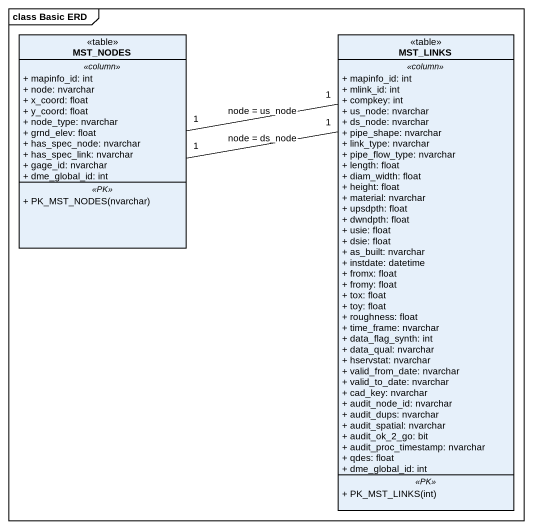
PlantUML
@startuml
mainframe class Basic ERD
hide circle
hide empty members
skinparam classAttributeIconSize 0
class MST_NODES <<table>> {
  .. <<column>> ..
  + mapinfo_id: int
  + node: nvarchar
  + x_coord: float
  + y_coord: float
  + node_type: nvarchar
  + grnd_elev: float
  + has_spec_node: nvarchar
  + has_spec_link: nvarchar
  + gage_id: nvarchar
  + dme_global_id: int
  .. <<PK>> ..
  + PK_MST_NODES(nvarchar)
}
class MST_LINKS <<table>> {
  .. <<column>> ..
  + mapinfo_id: int
  + mlink_id: int
  + compkey: int
  + us_node: nvarchar
  + ds_node: nvarchar
  + pipe_shape: nvarchar
  + link_type: nvarchar
  + pipe_flow_type: nvarchar
  + length: float
  + diam_width: float
  + height: float
  + material: nvarchar
  + upsdpth: float
  + dwndpth: float
  + usie: float
  + dsie: float
  + as_built: nvarchar
  + instdate: datetime
  + fromx: float
  + fromy: float
  + tox: float
  + toy: float
  + roughness: float
  + time_frame: nvarchar
  + data_flag_synth: int
  + data_qual: nvarchar
  + hservstat: nvarchar
  + valid_from_date: nvarchar
  + valid_to_date: nvarchar
  + cad_key: nvarchar
  + audit_node_id: nvarchar
  + audit_dups: nvarchar
  + audit_spatial: nvarchar
  + audit_ok_2_go: bit
  + audit_proc_timestamp: nvarchar
  + qdes: float
  + dme_global_id: int
  .. <<PK>> ..
  + PK_MST_LINKS(int)
}
MST_LINKS "1" -left- "1" MST_NODES : node = us_node
MST_LINKS "1" -left- "1" MST_NODES : node = ds_node
@enduml
